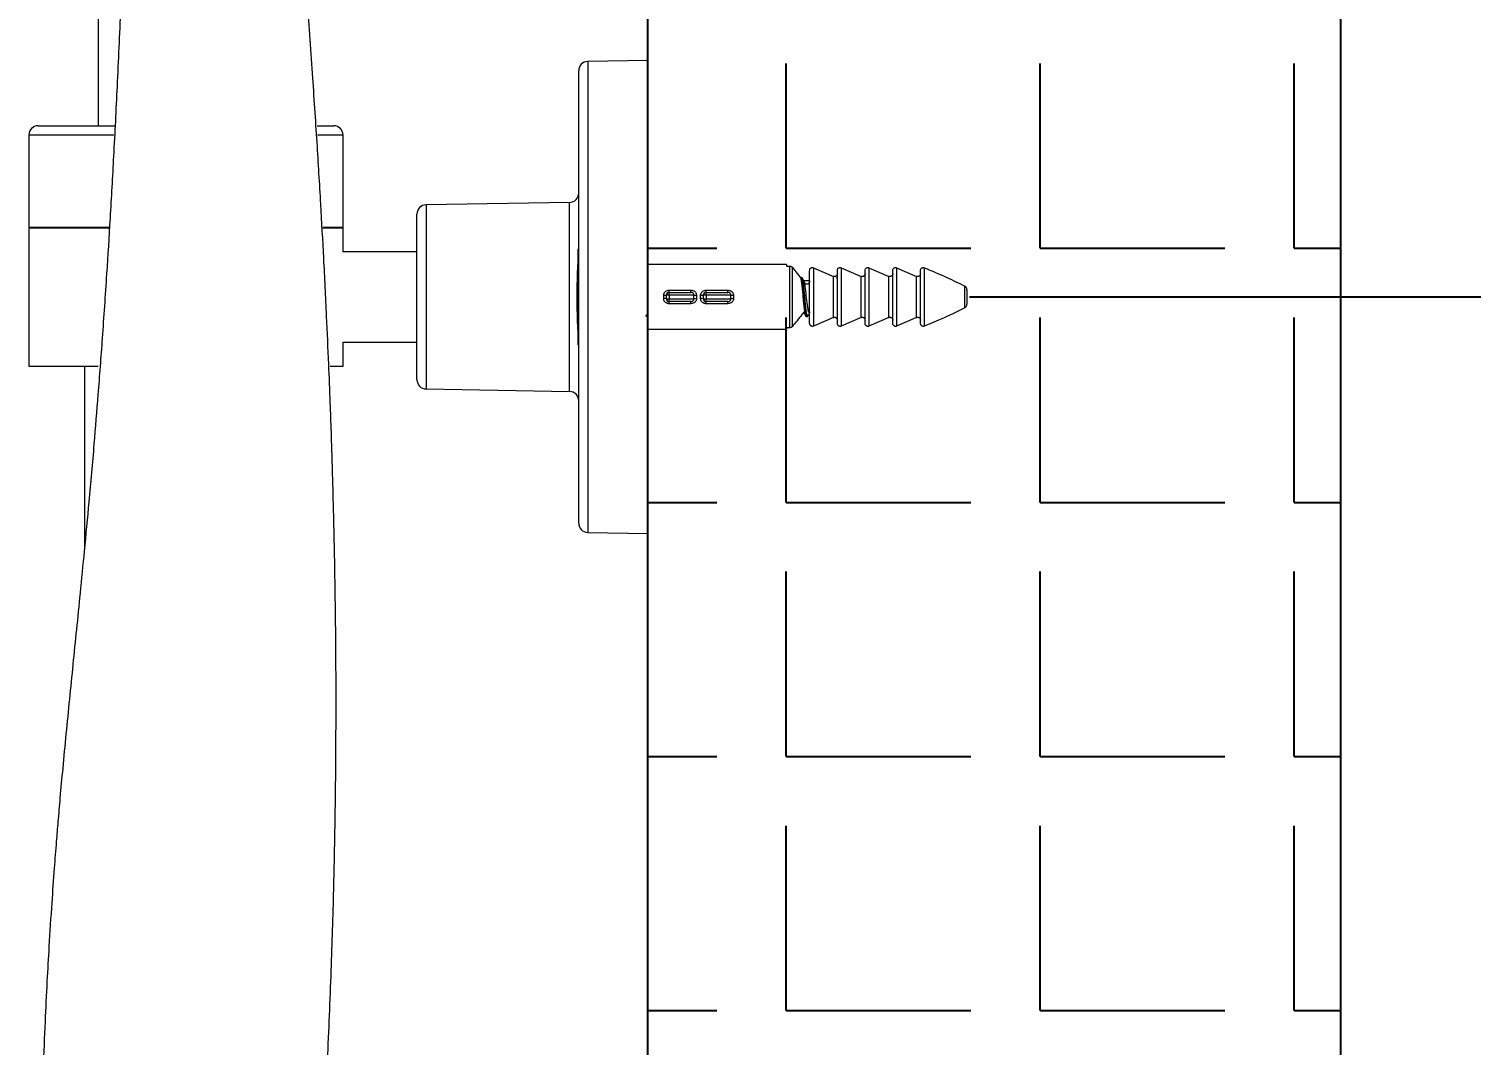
# Model space of a CAD drawing. Extents: x 1944 to 4044, y -46 to 2924.
# Drawn here: x 3625 to 3781.1, y 1343.4 to 1453.4 of the extents above; entities that cross this region are included whole.
import ezdxf

# ---------------------------------------------------------------- set-up
doc = ezdxf.new("R2010")
doc.units = 0
doc.header["$LTSCALE"] = 23.1
doc.layers.get('0').update_dxf_attribs({"linetype": 'CONTINUOUS'})
doc.layers.get('Defpoints').update_dxf_attribs({"linetype": 'CONTINUOUS'})
doc.layers.add('HT', color=3, linetype='CONTINUOUS')
doc.styles.get("Standard").update_dxf_attribs({"font": 'txt.shx', "bigfont": 'whgtxt.shx'})
doc.dimstyles.get("Standard").update_dxf_attribs({"dimtxt": 2.5, "dimasz": 0.18, "dimexe": 0.18, "dimexo": 0.0625, "dimgap": 0.09, "dimtad": 0, "dimtih": 1, "dimtoh": 1, "dimdec": 4, "dimzin": 0, "dimdsep": 46, "dimtxsty": 'Standard', "dimcen": 0.09, "dimadec": 0, "dimazin": 0, "dimtp": 0.001, "dimtm": 0.001, "dimtfac": 1, "dimtdec": 4, "dimtofl": 0, "dimtmove": 0, "dimatfit": 0, "dimfxl": 0, "dimtolj": 1, "dimtzin": 0, "dimarcsym": 0})

# ---------------------------------------------------------------- blocks, each defined once
blk = doc.blocks.new('A$C1AB136E0')
at = {"color": 7, "linetype": 'Continuous', "lineweight": 15}
for p, q in [((456.15, 1056.04), (456.15, 1028.81)), ((515.65, 1035.88), (509.13, 1035.77)), ((515.65, 1035.88), (515.65, 984.68)), ((508.15, 985.8), (508.15, 1034.77)), ((449.65, 1028.81), (457.94, 1028.81)), ((479.85, 1028.81), (481.65, 1028.81)), ((448.65, 1027.81), (448.65, 1017.81)), ((482.65, 1017.81), (482.65, 1027.81)), ((507.16, 1020.52), (491.63, 1020.25)), ((457.31, 1017.81), (448.65, 1017.81)), ((448.65, 1017.78), (448.65, 1002.78)), ((448.65, 1017.78), (457.29, 1017.78)), ((451.65, 1017.78), (451.65, 1017.81)), ((482.65, 1017.81), (480.47, 1017.81)), ((480.47, 1017.78), (482.65, 1017.78)), ((482.65, 1015.18), (482.65, 1017.78)), ((490.65, 1001.32), (490.65, 1019.25)), ((490.65, 1015.18), (482.65, 1015.18)), ((508.11, 1015.42), (508.11, 1005.14)), ((508.12, 1015.5), (508.12, 1015.5)), ((530.65, 1013.78), (515.65, 1013.78)), ((530.65, 1013.78), (530.65, 1013.62)), ((530.65, 1013.62), (531.01, 1013.62)), ((531.01, 1006.95), (531.01, 1013.62)), ((531.24, 1013.51), (531.24, 1007.06)), ((531.24, 1013.51), (532.62, 1011.78)), ((533.15, 1007.42), (533.15, 1013.15)), ((533.56, 1013.45), (533.56, 1007.12)), ((533.56, 1013.45), (535.73, 1012.51)), ((536.15, 1007.42), (536.15, 1013.15)), ((536.56, 1013.45), (536.56, 1007.12)), ((536.56, 1013.45), (538.73, 1012.51)), ((539.15, 1007.42), (539.15, 1013.15)), ((539.56, 1013.45), (539.56, 1007.12)), ((539.56, 1013.45), (541.73, 1012.51)), ((542.15, 1007.42), (542.15, 1013.15)), ((542.56, 1013.45), (542.56, 1007.12)), ((542.56, 1013.45), (544.73, 1012.51)), ((545.15, 1007.42), (545.15, 1013.15)), ((545.56, 1013.45), (545.56, 1007.12)), ((533.15, 1012.03), (532.51, 1012.03)), ((535.73, 1008.06), (535.73, 1012.51)), ((536.15, 1012.23), (536.05, 1012.39)), ((538.73, 1008.06), (538.73, 1012.51)), ((541.73, 1008.06), (541.73, 1012.51)), ((544.73, 1008.06), (544.73, 1012.51)), ((517.35, 1010.1), (517.35, 1010.47)), ((517.96, 1010.48), (517.65, 1010.48)), ((517.65, 1010.08), (517.65, 1010.48)), ((517.65, 1010.08), (517.96, 1010.08)), ((517.95, 1010.78), (517.95, 1011.02)), ((517.95, 1011.02), (520.3, 1011.02)), ((517.96, 1010.48), (517.96, 1010.08)), ((520.3, 1010.78), (520.3, 1011.02)), ((521.35, 1010.1), (521.35, 1010.47)), ((521.96, 1010.48), (521.65, 1010.48)), ((521.65, 1010.08), (521.65, 1010.48)), ((521.65, 1010.08), (521.96, 1010.08)), ((521.95, 1010.78), (521.95, 1011.02)), ((521.95, 1011.02), (524.3, 1011.02)), ((521.96, 1010.48), (521.96, 1010.08)), ((524.3, 1010.78), (524.3, 1011.02)), ((549.96, 1009.12), (549.96, 1011.45)), ((550.15, 1011.02), (550.15, 1009.54)), ((517.95, 1009.55), (517.95, 1009.78)), ((520.3, 1009.55), (517.95, 1009.55)), ((520.3, 1009.55), (520.3, 1009.78)), ((521.95, 1009.55), (521.95, 1009.78)), ((524.3, 1009.55), (521.95, 1009.55)), ((524.3, 1009.55), (524.3, 1009.78)), ((533.12, 1008.53), (533.15, 1008.53)), ((531.01, 1006.95), (530.65, 1006.95)), ((530.65, 1006.95), (530.65, 1006.78)), ((535.73, 1008.06), (533.56, 1007.12)), ((538.73, 1008.06), (536.56, 1007.12)), ((541.73, 1008.06), (539.56, 1007.12)), ((544.73, 1008.06), (542.56, 1007.12)), ((482.65, 1005.38), (490.65, 1005.38)), ((482.65, 1002.78), (482.65, 1005.38)), ((515.65, 1006.78), (530.65, 1006.78)), ((448.65, 1002.78), (456.15, 1002.78)), ((454.65, 1002.78), (454.65, 982.91)), ((481.27, 1002.78), (482.65, 1002.78)), ((491.63, 1000.32), (507.16, 1000.05)), ((509.13, 984.8), (515.65, 984.68))]:
    blk.add_line(p, q, dxfattribs=at)
at = {"color": 8, "linetype": 'Continuous', "lineweight": 15}
for p, q in [((509.13, 1035.77), (509.13, 984.8)), ((457.84, 1027.81), (448.65, 1027.81)), ((482.65, 1027.81), (479.9, 1027.81)), ((491.63, 1020.25), (491.63, 1000.32)), ((507.16, 1000.05), (507.16, 1020.52)), ((508.11, 1005.11), (508.11, 1015.46))]:
    blk.add_line(p, q, dxfattribs=at)
at = {"color": 7, "linetype": 'Continuous', "lineweight": 15, "flags": 128}
for points in [[(532.15, 1012.37), (532.2, 1012.43), (532.27, 1012.25), (532.34, 1011.86), (532.41, 1011.28), (532.47, 1010.59), (532.54, 1009.86), (532.61, 1009.19), (532.68, 1008.64), (532.74, 1008.27), (532.81, 1008.13), (532.88, 1008.24), (532.88, 1008.24)], [(508.11, 1005.11), (508.13, 1005.02), (508.15, 1004.97)]]:
    blk.add_lwpolyline(points, dxfattribs=at)
at = {"color": 7, "linetype": 'Continuous', "lineweight": 15}
for centre, radius, start, end in [((509.15, 1034.77), 1, 91, 180), ((449.65, 1027.81), 1, 90, 180), ((481.65, 1027.81), 1, 0, 90), ((507.15, 1021.52), 1, 271, 0), ((491.65, 1019.25), 1, 91, 180), ((587.36, 1010.28), 79.41, 176.265, 183.735), ((508.61, 1015.42), 0.5, 170.862, 176.265), ((517.42, 1011.91), 1.44, 267.0203, 279.0053), ((517.42, 1008.66), 1.44, 80.9947, 92.9797), ((517.95, 1010.48), 0.3, 90, 180), ((517.95, 1010.08), 0.3, 180, 270), ((516.53, 1010.56), 1.43, 357.0075, 9.0446), ((516.53, 1010.01), 1.43, 350.9554, 2.9925), ((520.89, 1012.9), 2.43, 263.4644, 270.2691), ((520.89, 1007.67), 2.43, 89.7309, 96.5356), ((521.42, 1011.91), 1.44, 267.0203, 279.0053), ((521.42, 1008.66), 1.44, 80.9947, 92.9797), ((521.95, 1010.48), 0.3, 90, 180), ((521.95, 1010.08), 0.3, 180, 270), ((520.53, 1010.56), 1.43, 357.0075, 9.0446), ((520.53, 1010.01), 1.43, 350.9554, 2.9925), ((524.89, 1012.9), 2.43, 263.4644, 270.2691), ((524.89, 1007.67), 2.43, 89.7309, 96.5356), ((491.65, 1001.32), 1, 180, 269), ((507.15, 999.05), 1, 0, 89), ((509.15, 985.8), 1, 180, 269)]:
    blk.add_arc(centre, radius, start, end, dxfattribs=at)
for points, knots in [([(479.71, 907.18), (479.95, 910.68), (480.45, 917.71), (481, 927.98), (481.4, 937.65), (481.66, 946.36), (481.81, 954), (481.88, 960.65), (481.9, 966.59), (481.88, 972.2), (481.82, 977.42), (481.74, 982.23), (481.65, 986.32), (481.57, 989.34), (481.52, 991.21), (481.48, 992.41), (481.44, 993.84), (481.37, 996.02), (481.26, 999.15), (481.09, 1003.34), (480.86, 1008.56), (480.58, 1014.34), (480.23, 1020.6), (479.83, 1027.27), (479.33, 1034.77), (478.75, 1042.75), (478.31, 1048.22), (478.09, 1050.9)], [0, 0, 0, 0, 0.07328, 0.146927, 0.214315, 0.275057, 0.328641, 0.373749, 0.413559, 0.452529, 0.490689, 0.522385, 0.552823, 0.575997, 0.585414, 0.591894, 0.601043, 0.615157, 0.637376, 0.666405, 0.702571, 0.746296, 0.787068, 0.833336, 0.885481, 0.943941, 1, 1, 1, 1]), ([(458.72, 1045.04), (458.67, 1043.87), (458.51, 1039.87), (458.21, 1033.37), (457.83, 1025.8), (457.45, 1019.04), (457.04, 1012.46), (456.61, 1006.1), (456.15, 999.97), (455.67, 994.07), (455.17, 988.42), (454.66, 983.04), (454.21, 978.43), (453.8, 974.34), (453.41, 970.52), (453.03, 966.76), (452.66, 963.01), (452.32, 959.44), (452.03, 956.27), (451.8, 953.64), (451.59, 951.1), (451.37, 948.18), (451.09, 944.39), (450.84, 940.3), (450.59, 936.01), (450.38, 931.62), (450.17, 926.53), (449.96, 920.63), (449.79, 914.13), (449.71, 909.57), (449.67, 907.27)], [0, 0, 0, 0, 0.025615, 0.086788, 0.141386, 0.190199, 0.233932, 0.284548, 0.328724, 0.367477, 0.413081, 0.451843, 0.485018, 0.513712, 0.541132, 0.568381, 0.595736, 0.623021, 0.646226, 0.664949, 0.680399, 0.701461, 0.728688, 0.76296, 0.790358, 0.822005, 0.858582, 0.900937, 0.950111, 1, 1, 1, 1]), ([(508.12, 1015.5), (508.12, 1015.5), (508.12, 1015.5), (508.12, 1015.5), (508.12, 1015.5), (508.12, 1015.5), (508.12, 1015.49), (508.12, 1015.48), (508.12, 1015.47), (508.12, 1015.46)], [0, 0, 0, 0, 0.128771, 0.365253, 0.521261, 0.558419, 0.604541, 0.74567, 1, 1, 1, 1]), ([(531.01, 1013.62), (531.02, 1013.62), (531.05, 1013.62), (531.12, 1013.6), (531.18, 1013.57), (531.22, 1013.53), (531.24, 1013.51)], [0, 0, 0, 0, 0.143051, 0.35299, 0.744782, 1, 1, 1, 1]), ([(533.15, 1013.15), (533.15, 1013.19), (533.16, 1013.26), (533.21, 1013.36), (533.29, 1013.43), (533.38, 1013.46), (533.47, 1013.47), (533.52, 1013.46), (533.55, 1013.45), (533.56, 1013.45)], [0, 0, 0, 0, 0.183485, 0.373192, 0.554244, 0.72489, 0.820724, 0.983017, 1, 1, 1, 1]), ([(536.15, 1013.15), (536.15, 1013.19), (536.16, 1013.26), (536.21, 1013.36), (536.29, 1013.43), (536.38, 1013.46), (536.47, 1013.47), (536.52, 1013.46), (536.55, 1013.45), (536.56, 1013.45)], [0, 0, 0, 0, 0.183485, 0.373192, 0.554244, 0.72489, 0.820724, 0.983017, 1, 1, 1, 1]), ([(539.15, 1013.15), (539.15, 1013.19), (539.16, 1013.26), (539.21, 1013.36), (539.29, 1013.43), (539.38, 1013.46), (539.47, 1013.47), (539.52, 1013.46), (539.55, 1013.45), (539.56, 1013.45)], [0, 0, 0, 0, 0.183485, 0.373192, 0.554244, 0.72489, 0.820724, 0.983017, 1, 1, 1, 1]), ([(542.15, 1013.15), (542.15, 1013.19), (542.16, 1013.26), (542.21, 1013.36), (542.29, 1013.43), (542.38, 1013.46), (542.47, 1013.47), (542.52, 1013.46), (542.55, 1013.45), (542.56, 1013.45)], [0, 0, 0, 0, 0.183485, 0.373192, 0.554244, 0.72489, 0.820724, 0.983017, 1, 1, 1, 1]), ([(545.15, 1013.15), (545.15, 1013.19), (545.16, 1013.26), (545.21, 1013.36), (545.29, 1013.43), (545.38, 1013.46), (545.47, 1013.47), (545.52, 1013.46), (545.55, 1013.45), (545.56, 1013.45)], [0, 0, 0, 0, 0.183485, 0.373192, 0.554244, 0.72489, 0.820724, 0.983017, 1, 1, 1, 1]), ([(545.56, 1013.45), (546.38, 1013.1), (547.86, 1012.48), (549.31, 1011.77), (549.96, 1011.45)], [0, 0, 0, 0, 0.551068, 1, 1, 1, 1]), ([(532.86, 1008.37), (532.85, 1008.33), (532.82, 1008.18), (532.77, 1008.13), (532.7, 1008.25), (532.63, 1008.62), (532.57, 1009.18), (532.5, 1009.86), (532.43, 1010.59), (532.36, 1011.28), (532.3, 1011.87), (532.23, 1012.26), (532.17, 1012.44), (532.13, 1012.38), (532.12, 1012.36)], [0, 0, 0, 0, 0.02634, 0.118078, 0.20972, 0.301311, 0.392807, 0.484306, 0.5759, 0.667544, 0.75928, 0.850984, 0.942582, 1, 1, 1, 1]), ([(532.91, 1008.23), (532.89, 1008.18), (532.85, 1008.08), (532.79, 1008.24), (532.72, 1008.61), (532.65, 1009.17), (532.58, 1009.86), (532.52, 1010.6), (532.45, 1011.31), (532.38, 1011.89), (532.31, 1012.3), (532.25, 1012.45), (532.2, 1012.46), (532.18, 1012.35), (532.18, 1012.34)], [0, 0, 0, 0, 0.083481, 0.174812, 0.266091, 0.357276, 0.448453, 0.539724, 0.631045, 0.722459, 0.813854, 0.905142, 0.996315, 1, 1, 1, 1]), ([(532.22, 1012.33), (532.24, 1012.37), (532.29, 1012.46), (532.36, 1012.27), (532.42, 1011.88), (532.49, 1011.3), (532.56, 1010.6), (532.63, 1009.87), (532.69, 1009.19), (532.76, 1008.63), (532.83, 1008.27), (532.88, 1008.12), (532.92, 1008.19), (532.93, 1008.21)], [0, 0, 0, 0, 0.095288, 0.190698, 0.28622, 0.381761, 0.477204, 0.572594, 0.667886, 0.763186, 0.858586, 0.954041, 1, 1, 1, 1]), ([(532.53, 1012), (532.49, 1012.07), (532.42, 1012.2), (532.34, 1012.32), (532.3, 1012.39)], [0, 0, 0, 0, 0.499577, 1, 1, 1, 1]), ([(533.12, 1008.55), (533.1, 1008.56), (533.06, 1008.58), (532.99, 1008.84), (532.92, 1009.27), (532.86, 1009.82), (532.79, 1010.42), (532.72, 1011.01), (532.65, 1011.5), (532.59, 1011.87), (532.55, 1011.96), (532.53, 1012)], [0, 0, 0, 0, 0.097328, 0.211466, 0.325605, 0.439744, 0.553881, 0.66802, 0.782159, 0.896299, 1, 1, 1, 1]), ([(533.15, 1012.02), (533.15, 1012.02), (533.15, 1011.97), (533.13, 1011.88), (533.07, 1011.77), (532.98, 1011.69), (532.9, 1011.66), (532.81, 1011.66), (532.73, 1011.68), (532.67, 1011.73), (532.63, 1011.77), (532.62, 1011.78)], [0, 0, 0, 0, 0.0099864, 0.1800781, 0.3590815, 0.4895298, 0.5995323, 0.7099066, 0.8120943, 0.9206362, 1, 1, 1, 1]), ([(536.15, 1012.81), (536.15, 1012.79), (536.14, 1012.73), (536.11, 1012.64), (536.03, 1012.55), (535.94, 1012.49), (535.84, 1012.48), (535.77, 1012.49), (535.74, 1012.51), (535.73, 1012.51)], [0, 0, 0, 0, 0.0972729, 0.2926542, 0.4863691, 0.6666558, 0.8288978, 0.9800586, 1, 1, 1, 1]), ([(539.15, 1012.81), (539.15, 1012.79), (539.14, 1012.73), (539.11, 1012.64), (539.03, 1012.55), (538.94, 1012.49), (538.84, 1012.48), (538.77, 1012.49), (538.74, 1012.51), (538.73, 1012.51)], [0, 0, 0, 0, 0.097273, 0.292654, 0.486369, 0.666656, 0.828898, 0.980059, 1, 1, 1, 1]), ([(542.15, 1012.81), (542.15, 1012.79), (542.14, 1012.73), (542.11, 1012.64), (542.03, 1012.55), (541.94, 1012.49), (541.84, 1012.48), (541.77, 1012.49), (541.74, 1012.51), (541.73, 1012.51)], [0, 0, 0, 0, 0.097273, 0.292654, 0.486369, 0.666656, 0.828898, 0.980059, 1, 1, 1, 1]), ([(545.15, 1012.81), (545.15, 1012.79), (545.14, 1012.73), (545.11, 1012.64), (545.03, 1012.55), (544.94, 1012.49), (544.84, 1012.48), (544.77, 1012.49), (544.74, 1012.51), (544.73, 1012.51)], [0, 0, 0, 0, 0.097273, 0.292654, 0.486369, 0.666656, 0.828898, 0.980059, 1, 1, 1, 1]), ([(517.35, 1010.47), (517.35, 1010.51), (517.36, 1010.62), (517.43, 1010.77), (517.57, 1010.91), (517.75, 1011), (517.88, 1011.02), (517.95, 1011.02)], [0, 0, 0, 0, 0.141948, 0.35246, 0.565359, 0.780891, 1, 1, 1, 1]), ([(517.95, 1009.55), (517.9, 1009.55), (517.79, 1009.56), (517.62, 1009.62), (517.47, 1009.75), (517.37, 1009.91), (517.35, 1010.04), (517.35, 1010.1)], [0, 0, 0, 0, 0.1454175, 0.3680007, 0.5850827, 0.7943326, 1, 1, 1, 1]), ([(517.95, 1010.78), (518.36, 1010.78), (519.04, 1010.78), (519.8, 1010.78), (520.17, 1010.78), (520.26, 1010.78), (520.3, 1010.78)], [0, 0, 0, 0, 0.472067, 0.778735, 0.931401, 1, 1, 1, 1]), ([(520.62, 1010.48), (520.61, 1010.48), (520.57, 1010.48), (520.41, 1010.48), (519.98, 1010.48), (519.3, 1010.48), (518.58, 1010.48), (518.14, 1010.48), (517.96, 1010.48)], [0, 0, 0, 0, 0.0208478, 0.1255439, 0.284114, 0.5730569, 0.828417, 1, 1, 1, 1]), ([(517.96, 1010.08), (518.56, 1010.08), (519.31, 1010.08), (520.1, 1010.08), (520.4, 1010.08), (520.56, 1010.08), (520.6, 1010.08), (520.62, 1010.08)], [0, 0, 0, 0, 0.578108, 0.718749, 0.871641, 0.9639, 1, 1, 1, 1]), ([(520.3, 1011.02), (520.3, 1011.02), (520.37, 1011.02), (520.51, 1011), (520.68, 1010.92), (520.81, 1010.79), (520.89, 1010.64), (520.9, 1010.52), (520.9, 1010.47)], [0, 0, 0, 0, 0.016892, 0.235372, 0.450772, 0.624179, 0.82807, 1, 1, 1, 1]), ([(520.62, 1010.48), (520.61, 1010.51), (520.61, 1010.57), (520.57, 1010.66), (520.5, 1010.73), (520.41, 1010.78), (520.34, 1010.78), (520.3, 1010.78)], [0, 0, 0, 0, 0.173018, 0.375117, 0.543599, 0.7526, 1, 1, 1, 1]), ([(520.9, 1010.1), (520.9, 1010.09), (520.9, 1010.03), (520.88, 1009.9), (520.8, 1009.78), (520.7, 1009.67), (520.54, 1009.57), (520.38, 1009.56), (520.3, 1009.55)], [0, 0, 0, 0, 0.017458, 0.217503, 0.421286, 0.48534, 0.710599, 1, 1, 1, 1]), ([(520.3, 1009.78), (520.3, 1009.78), (520.34, 1009.78), (520.39, 1009.79), (520.46, 1009.82), (520.51, 1009.85), (520.57, 1009.91), (520.61, 1009.98), (520.61, 1010.05), (520.62, 1010.08)], [0, 0, 0, 0, 0.027434, 0.231118, 0.301702, 0.519144, 0.581325, 0.782015, 1, 1, 1, 1]), ([(520.62, 1010.08), (520.62, 1010.12), (520.61, 1010.25), (520.62, 1010.38), (520.62, 1010.48)], [0, 0, 0, 0, 0.2343115, 1, 1, 1, 1]), ([(520.9, 1010.47), (520.9, 1010.37), (520.9, 1010.25), (520.9, 1010.13), (520.9, 1010.1)], [0, 0, 0, 0, 0.76562, 1, 1, 1, 1]), ([(521.35, 1010.47), (521.35, 1010.51), (521.36, 1010.62), (521.43, 1010.77), (521.57, 1010.91), (521.75, 1011), (521.88, 1011.02), (521.95, 1011.02)], [0, 0, 0, 0, 0.141948, 0.35246, 0.565359, 0.780891, 1, 1, 1, 1]), ([(521.95, 1009.55), (521.9, 1009.55), (521.79, 1009.56), (521.62, 1009.62), (521.47, 1009.75), (521.37, 1009.91), (521.35, 1010.04), (521.35, 1010.1)], [0, 0, 0, 0, 0.145418, 0.368001, 0.585083, 0.794333, 1, 1, 1, 1]), ([(521.95, 1010.78), (522.36, 1010.78), (523.04, 1010.78), (523.8, 1010.78), (524.17, 1010.78), (524.26, 1010.78), (524.3, 1010.78)], [0, 0, 0, 0, 0.472067, 0.778735, 0.931401, 1, 1, 1, 1]), ([(524.62, 1010.48), (524.61, 1010.48), (524.57, 1010.48), (524.41, 1010.48), (523.98, 1010.48), (523.3, 1010.48), (522.58, 1010.48), (522.14, 1010.48), (521.96, 1010.48)], [0, 0, 0, 0, 0.020848, 0.125544, 0.284114, 0.573057, 0.828417, 1, 1, 1, 1]), ([(521.96, 1010.08), (522.56, 1010.08), (523.31, 1010.08), (524.1, 1010.08), (524.4, 1010.08), (524.56, 1010.08), (524.6, 1010.08), (524.62, 1010.08)], [0, 0, 0, 0, 0.578108, 0.718749, 0.871641, 0.9639, 1, 1, 1, 1]), ([(524.3, 1011.02), (524.3, 1011.02), (524.37, 1011.02), (524.51, 1011), (524.68, 1010.92), (524.81, 1010.79), (524.89, 1010.64), (524.9, 1010.52), (524.9, 1010.47)], [0, 0, 0, 0, 0.0168916, 0.2353719, 0.4507719, 0.6241792, 0.8280698, 1, 1, 1, 1]), ([(524.62, 1010.48), (524.61, 1010.51), (524.61, 1010.57), (524.57, 1010.66), (524.5, 1010.73), (524.41, 1010.78), (524.34, 1010.78), (524.3, 1010.78)], [0, 0, 0, 0, 0.173018, 0.375117, 0.543599, 0.7526, 1, 1, 1, 1]), ([(524.9, 1010.1), (524.9, 1010.09), (524.9, 1010.03), (524.88, 1009.9), (524.8, 1009.78), (524.7, 1009.67), (524.54, 1009.57), (524.38, 1009.56), (524.3, 1009.55)], [0, 0, 0, 0, 0.017458, 0.217503, 0.421286, 0.48534, 0.710599, 1, 1, 1, 1]), ([(524.3, 1009.78), (524.3, 1009.78), (524.34, 1009.78), (524.39, 1009.79), (524.46, 1009.82), (524.51, 1009.85), (524.57, 1009.91), (524.61, 1009.98), (524.61, 1010.05), (524.62, 1010.08)], [0, 0, 0, 0, 0.027434, 0.231118, 0.301702, 0.519144, 0.581325, 0.782015, 1, 1, 1, 1]), ([(524.62, 1010.08), (524.62, 1010.12), (524.61, 1010.25), (524.62, 1010.38), (524.62, 1010.48)], [0, 0, 0, 0, 0.234311, 1, 1, 1, 1]), ([(524.9, 1010.47), (524.9, 1010.37), (524.9, 1010.25), (524.9, 1010.13), (524.9, 1010.1)], [0, 0, 0, 0, 0.76562, 1, 1, 1, 1]), ([(549.96, 1011.45), (549.96, 1011.44), (549.99, 1011.43), (550.02, 1011.4), (550.07, 1011.34), (550.13, 1011.22), (550.14, 1011.1), (550.15, 1011.02)], [0, 0, 0, 0, 0.025596, 0.19508, 0.24725, 0.564914, 1, 1, 1, 1]), ([(515.43, 1008.18), (515.46, 1008.24), (515.53, 1008.36), (515.6, 1008.48), (515.64, 1008.53)], [0, 0, 0, 0, 0.541634, 1, 1, 1, 1]), ([(520.3, 1009.78), (520.26, 1009.78), (520.17, 1009.78), (519.91, 1009.78), (519.2, 1009.78), (518.51, 1009.78), (517.95, 1009.78)], [0, 0, 0, 0, 0.070858, 0.217958, 0.3643, 1, 1, 1, 1]), ([(524.3, 1009.78), (524.26, 1009.78), (524.17, 1009.78), (523.91, 1009.78), (523.2, 1009.78), (522.51, 1009.78), (521.95, 1009.78)], [0, 0, 0, 0, 0.070858, 0.217958, 0.3643, 1, 1, 1, 1]), ([(532.62, 1008.78), (532.52, 1008.65), (532.08, 1008.06), (531.6, 1007.49), (531.24, 1007.06)], [0, 0, 0, 0, 0.226025, 1, 1, 1, 1]), ([(532.52, 1008.57), (532.56, 1008.5), (532.63, 1008.37), (532.71, 1008.24), (532.74, 1008.18)], [0, 0, 0, 0, 0.499592, 1, 1, 1, 1]), ([(532.93, 1008.18), (532.96, 1008.24), (533.03, 1008.36), (533.1, 1008.48), (533.14, 1008.53)], [0, 0, 0, 0, 0.5423365, 1, 1, 1, 1]), ([(532.99, 1008.86), (533, 1008.86), (533.03, 1008.84), (533.08, 1008.78), (533.14, 1008.67), (533.14, 1008.59), (533.15, 1008.54)], [0, 0, 0, 0, 0.006057, 0.328228, 0.648697, 1, 1, 1, 1]), ([(549.96, 1009.12), (549.86, 1009.07), (548.43, 1008.31), (546.94, 1007.7), (545.56, 1007.12)], [0, 0, 0, 0, 0.070193, 1, 1, 1, 1]), ([(550.15, 1009.54), (550.15, 1009.51), (550.14, 1009.43), (550.12, 1009.31), (550.05, 1009.2), (550, 1009.15), (549.96, 1009.13), (549.96, 1009.12)], [0, 0, 0, 0, 0.176979, 0.522801, 0.753282, 0.949342, 1, 1, 1, 1]), ([(531.24, 1007.06), (531.22, 1007.04), (531.19, 1007), (531.11, 1006.96), (531.04, 1006.95), (531.01, 1006.95)], [0, 0, 0, 0, 0.216514, 0.625663, 1, 1, 1, 1]), ([(533.56, 1007.12), (533.53, 1007.11), (533.47, 1007.09), (533.37, 1007.11), (533.28, 1007.15), (533.21, 1007.21), (533.16, 1007.31), (533.15, 1007.38), (533.15, 1007.42), (533.15, 1007.42)], [0, 0, 0, 0, 0.152598, 0.314169, 0.474335, 0.638043, 0.809184, 0.989744, 1, 1, 1, 1]), ([(535.73, 1008.06), (535.74, 1008.06), (535.78, 1008.08), (535.86, 1008.09), (535.93, 1008.07), (536, 1008.04), (536.07, 1007.98), (536.13, 1007.89), (536.14, 1007.81), (536.15, 1007.76), (536.15, 1007.76)], [0, 0, 0, 0, 0.045825, 0.207767, 0.358759, 0.427511, 0.601578, 0.775164, 0.961118, 1, 1, 1, 1]), ([(536.56, 1007.12), (536.53, 1007.11), (536.47, 1007.09), (536.37, 1007.11), (536.28, 1007.15), (536.21, 1007.21), (536.16, 1007.31), (536.15, 1007.38), (536.15, 1007.42), (536.15, 1007.42)], [0, 0, 0, 0, 0.152598, 0.314169, 0.474335, 0.638043, 0.809184, 0.989744, 1, 1, 1, 1]), ([(538.73, 1008.06), (538.74, 1008.06), (538.78, 1008.08), (538.86, 1008.09), (538.93, 1008.07), (539, 1008.04), (539.07, 1007.98), (539.13, 1007.89), (539.14, 1007.81), (539.15, 1007.76), (539.15, 1007.76)], [0, 0, 0, 0, 0.045825, 0.207767, 0.358759, 0.427511, 0.601578, 0.775164, 0.961118, 1, 1, 1, 1]), ([(539.56, 1007.12), (539.53, 1007.11), (539.47, 1007.09), (539.37, 1007.11), (539.28, 1007.15), (539.21, 1007.21), (539.16, 1007.31), (539.15, 1007.38), (539.15, 1007.42), (539.15, 1007.42)], [0, 0, 0, 0, 0.1525982, 0.3141691, 0.4743349, 0.6380427, 0.8091835, 0.989744, 1, 1, 1, 1]), ([(541.73, 1008.06), (541.74, 1008.06), (541.78, 1008.08), (541.86, 1008.09), (541.93, 1008.07), (542, 1008.04), (542.07, 1007.98), (542.13, 1007.89), (542.14, 1007.81), (542.15, 1007.76), (542.15, 1007.76)], [0, 0, 0, 0, 0.045825, 0.207767, 0.358759, 0.427511, 0.601578, 0.775164, 0.961118, 1, 1, 1, 1]), ([(542.56, 1007.12), (542.53, 1007.11), (542.47, 1007.09), (542.37, 1007.11), (542.28, 1007.15), (542.21, 1007.21), (542.16, 1007.31), (542.15, 1007.38), (542.15, 1007.42), (542.15, 1007.42)], [0, 0, 0, 0, 0.152598, 0.314169, 0.474335, 0.638043, 0.809184, 0.989744, 1, 1, 1, 1]), ([(544.73, 1008.06), (544.74, 1008.06), (544.78, 1008.08), (544.86, 1008.09), (544.93, 1008.07), (545, 1008.04), (545.07, 1007.98), (545.13, 1007.89), (545.14, 1007.81), (545.15, 1007.76), (545.15, 1007.76)], [0, 0, 0, 0, 0.045825, 0.207767, 0.358759, 0.427511, 0.601578, 0.775164, 0.961118, 1, 1, 1, 1]), ([(545.56, 1007.12), (545.53, 1007.11), (545.47, 1007.09), (545.37, 1007.11), (545.28, 1007.15), (545.21, 1007.21), (545.16, 1007.31), (545.15, 1007.38), (545.15, 1007.42), (545.15, 1007.42)], [0, 0, 0, 0, 0.152598, 0.314169, 0.474335, 0.638043, 0.809184, 0.989744, 1, 1, 1, 1])]:
    blk.add_open_spline(points, degree=3, knots=knots, dxfattribs=at)
blk = doc.blocks.new('*D92')
at = {"color": 2, "lineweight": -2, "transparency": 16777216}
for p, q in [((3726.81, 1424.37), (3859.03, 1424.37)), ((3858.03, 662.89), (3858.03, 1414.37)), ((3729.11, 652.89), (3859.03, 652.89))]:
    blk.add_line(p, q, dxfattribs=at)
at = {"color": 2, "transparency": 16777216}
for points in [[(3856.36, 1414.37), (3859.7, 1414.37), (3858.03, 1424.37)], [(3856.36, 662.89), (3859.7, 662.89), (3858.03, 652.89)]]:
    blk.add_solid(points, dxfattribs=at)
at = {"layer": 'Defpoints', "color": 0, "transparency": 16777216}
for p in [(3726.51, 1424.37), (3858.03, 1424.37), (3728.81, 652.89)]:
    blk.add_point(p, dxfattribs=at)
at = {"color": 2, "transparency": 16777216, "insert": (3829.52, 1038.63), "char_height": 17.5, "attachment_point": 5, "rotation": 90}
blk.add_mtext('\\A1;* 직관파이프 임시 설치 후 위치 확인\\P(참고치수 771mm)', dxfattribs=at)

msp = doc.modelspace()

# ---------------------------------------------------------------- linework, layer by layer
at = {"layer": 'HT', "ltscale": 0.5}
for p, q in [((3692.02, 675.84), (3692.02, 2763.82)), ((3767.02, 643.84), (3767.02, 2763.82)), ((3692.02, 152.3), (3692.02, 1902.3)), ((3767.02, 120.3), (3767.02, 1902.3)), ((3706.96, 1429.64), (3706.96, 1449.64)), ((3734.46, 1429.64), (3734.46, 1449.64)), ((3761.96, 1429.64), (3761.96, 1449.64)), ((3692.02, 1429.64), (3699.46, 1429.64)), ((3706.96, 1429.64), (3726.96, 1429.64)), ((3734.46, 1429.64), (3754.46, 1429.64)), ((3761.96, 1429.64), (3767.02, 1429.64)), ((3706.96, 1402.14), (3706.96, 1422.14)), ((3734.46, 1402.14), (3734.46, 1422.14)), ((3761.96, 1402.14), (3761.96, 1422.14)), ((3692.02, 1402.14), (3699.46, 1402.14)), ((3706.96, 1402.14), (3726.96, 1402.14)), ((3734.46, 1402.14), (3754.46, 1402.14)), ((3761.96, 1402.14), (3767.02, 1402.14)), ((3706.96, 1374.64), (3706.96, 1394.64)), ((3734.46, 1374.64), (3734.46, 1394.64)), ((3761.96, 1374.64), (3761.96, 1394.64)), ((3692.02, 1374.64), (3699.46, 1374.64)), ((3706.96, 1374.64), (3726.96, 1374.64)), ((3734.46, 1374.64), (3754.46, 1374.64)), ((3761.96, 1374.64), (3767.02, 1374.64)), ((3706.96, 1347.14), (3706.96, 1367.14)), ((3734.46, 1347.14), (3734.46, 1367.14)), ((3761.96, 1347.14), (3761.96, 1367.14)), ((3692.02, 1347.14), (3699.46, 1347.14)), ((3706.96, 1347.14), (3726.96, 1347.14)), ((3734.46, 1347.14), (3754.46, 1347.14)), ((3761.96, 1347.14), (3767.02, 1347.14))]:
    msp.add_line(p, q, dxfattribs=at)

# ---------------------------------------------------------------- block references
at = {"lineweight": 15}
msp.add_blockref('A$C1AB136E0', (3176.37, 414.09), dxfattribs=at)

# ---------------------------------------------------------------- dimensions: what is measured, and where the dimension line sits
dim = msp.add_linear_dim(base=(3858.03, 1424.37), p1=(3728.81, 652.89), p2=(3726.51, 1424.37), angle=90, text='* 직관파이프 임시 설치 후 위치 확인\\P(참고치수 771mm)', dimstyle='Standard', override={"dimtxt": 17.5, "dimasz": 10, "dimexe": 1, "dimexo": 0.3, "dimgap": 5, "dimtad": 1, "dimtih": 0, "dimtoh": 0, "dimdec": 1, "dimzin": 8, "dimcen": 0, "dimclrd": 2, "dimclre": 2, "dimclrt": 2, "dimazin": 2, "dimtp": 0.1, "dimtm": 0, "dimtfac": 0.5, "dimtdec": 1, "dimatfit": 3, "dimfxl": 2.5, "dimarcsym": 1})
dim.commit()
dim.dimension.update_dxf_attribs({"geometry": '*D92', "text_midpoint": (3858.03, 1038.63), "dimtype": 160})

doc.saveas('drawing.dxf')
